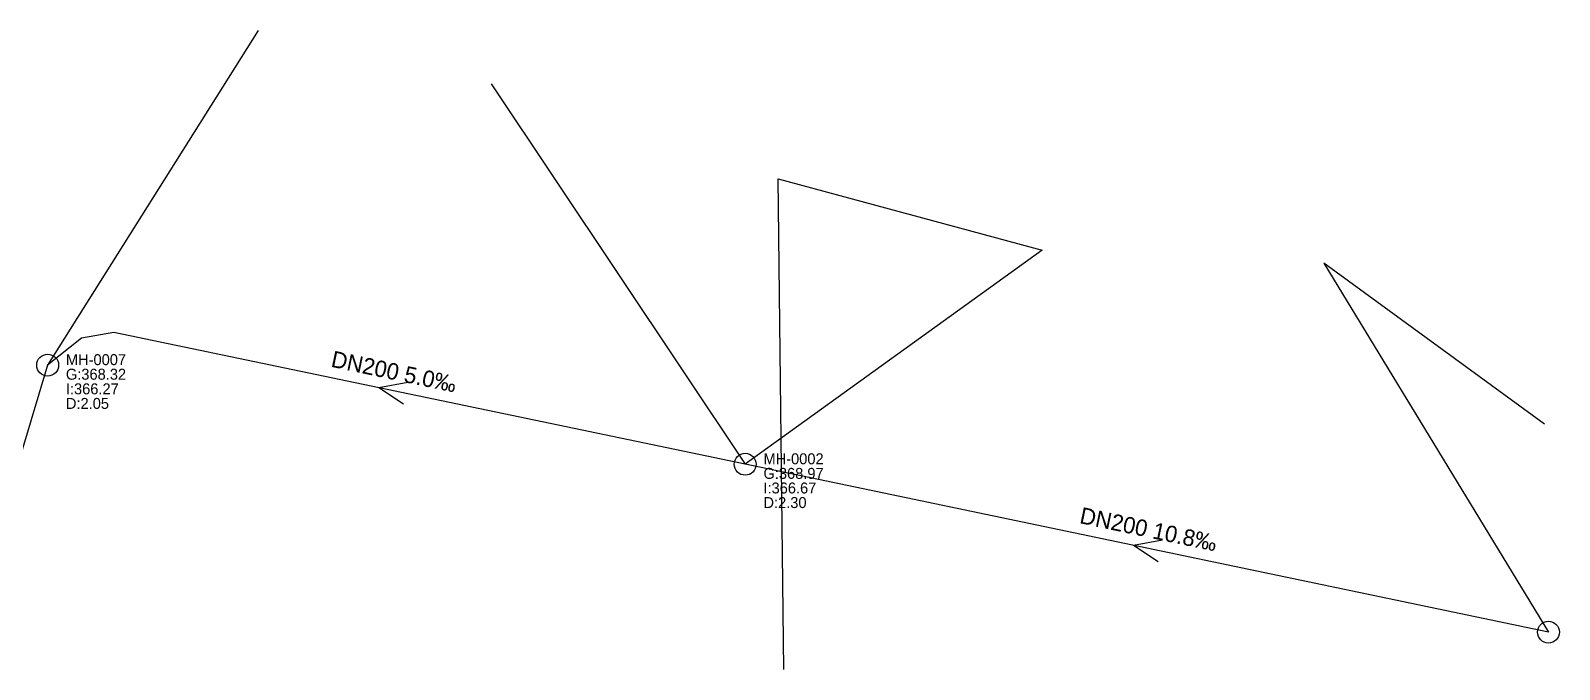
# Model space of a CAD drawing. Header units: metres. Extents: x 449900 to 451990, y 2566732 to 2570847.
# Drawn here: x 450603.2 to 450770.9, y 2570530.2 to 2570600.3 of the extents above; entities that cross this region are included whole.
import ezdxf
from ezdxf.enums import TextEntityAlignment as Align

# ---------------------------------------------------------------- set-up
doc = ezdxf.new("R2010")
doc.units = ezdxf.units.M
for name, color, linetype in [('SEW-LABEL', 2, 'Continuous'), ('SEW-MH', 7, 'Continuous'), ('SEW-MH-LABEL', 8, 'Continuous'), ('SEW-PIPE-DN200', 3, 'Continuous'), ('SEW-RIDER', 8, 'Continuous')]:
    doc.layers.add(name, color=color, linetype=linetype)

msp = doc.modelspace()

# ---------------------------------------------------------------- linework, layer by layer
at = {"layer": 'SEW-LABEL'}
for p, q in [((450644.55, 2570561.68), (450641.37, 2570561.12)), ((450644.06, 2570559.33), (450641.37, 2570561.12)), ((450727.32, 2570544.4), (450724.14, 2570543.84)), ((450726.83, 2570542.05), (450724.14, 2570543.84))]:
    msp.add_line(p, q, dxfattribs=at)
at = {"layer": 'SEW-MH'}
for centre in [(450605.04, 2570563.6), (450681.55, 2570552.73), (450769.65, 2570534.33)]:
    msp.add_circle(centre, 1.2, dxfattribs=at)
at = {"layer": 'SEW-PIPE-DN200'}
for points in [[(450681.55, 2570552.73), (450612.29, 2570567.19), (450608.76, 2570566.56), (450605.04, 2570563.6)], [(450605.04, 2570563.6), (450605.04, 2570563.6), (450596.75, 2570536.06), (450593.96, 2570531.86), (450593.96, 2570531.86)], [(450769.65, 2570534.33), (450681.55, 2570552.73)]]:
    msp.add_lwpolyline(points, dxfattribs=at)
at = {"layer": 'SEW-RIDER'}
for points in [[(450628.14, 2570600.28), (450605.04, 2570563.6)], [(450653.69, 2570594.45), (450681.55, 2570552.73)], [(450685.79, 2570530.24), (450685.18, 2570584.01), (450714.11, 2570576.22), (450681.55, 2570552.73)], [(450769.21, 2570557.14), (450745.03, 2570574.77), (450769.65, 2570534.33)]]:
    msp.add_lwpolyline(points, dxfattribs=at)

# ---------------------------------------------------------------- texts
at = {"layer": 'SEW-LABEL'}
for s, p in [('DN200 5.0‰', (450642.84, 2570562.01)), ('DN200 10.8‰', (450725.6, 2570544.73))]:
    msp.add_text(s, height=1.8, rotation=348.2056, dxfattribs=at).set_placement(p, align=Align.CENTER)
at = {"layer": 'SEW-MH-LABEL'}
for s, p in [('MH-0007', (450607.04, 2570563.6)), ('G:368.32', (450607.04, 2570562)), ('I:366.27', (450607.04, 2570560.4)), ('D:2.05', (450607.04, 2570558.8)), ('MH-0002', (450683.55, 2570552.73)), ('G:368.97', (450683.55, 2570551.13)), ('I:366.67', (450683.55, 2570549.53)), ('D:2.30', (450683.55, 2570547.93))]:
    msp.add_text(s, height=1.2, dxfattribs=at).set_placement(p)

doc.saveas('drawing.dxf')
